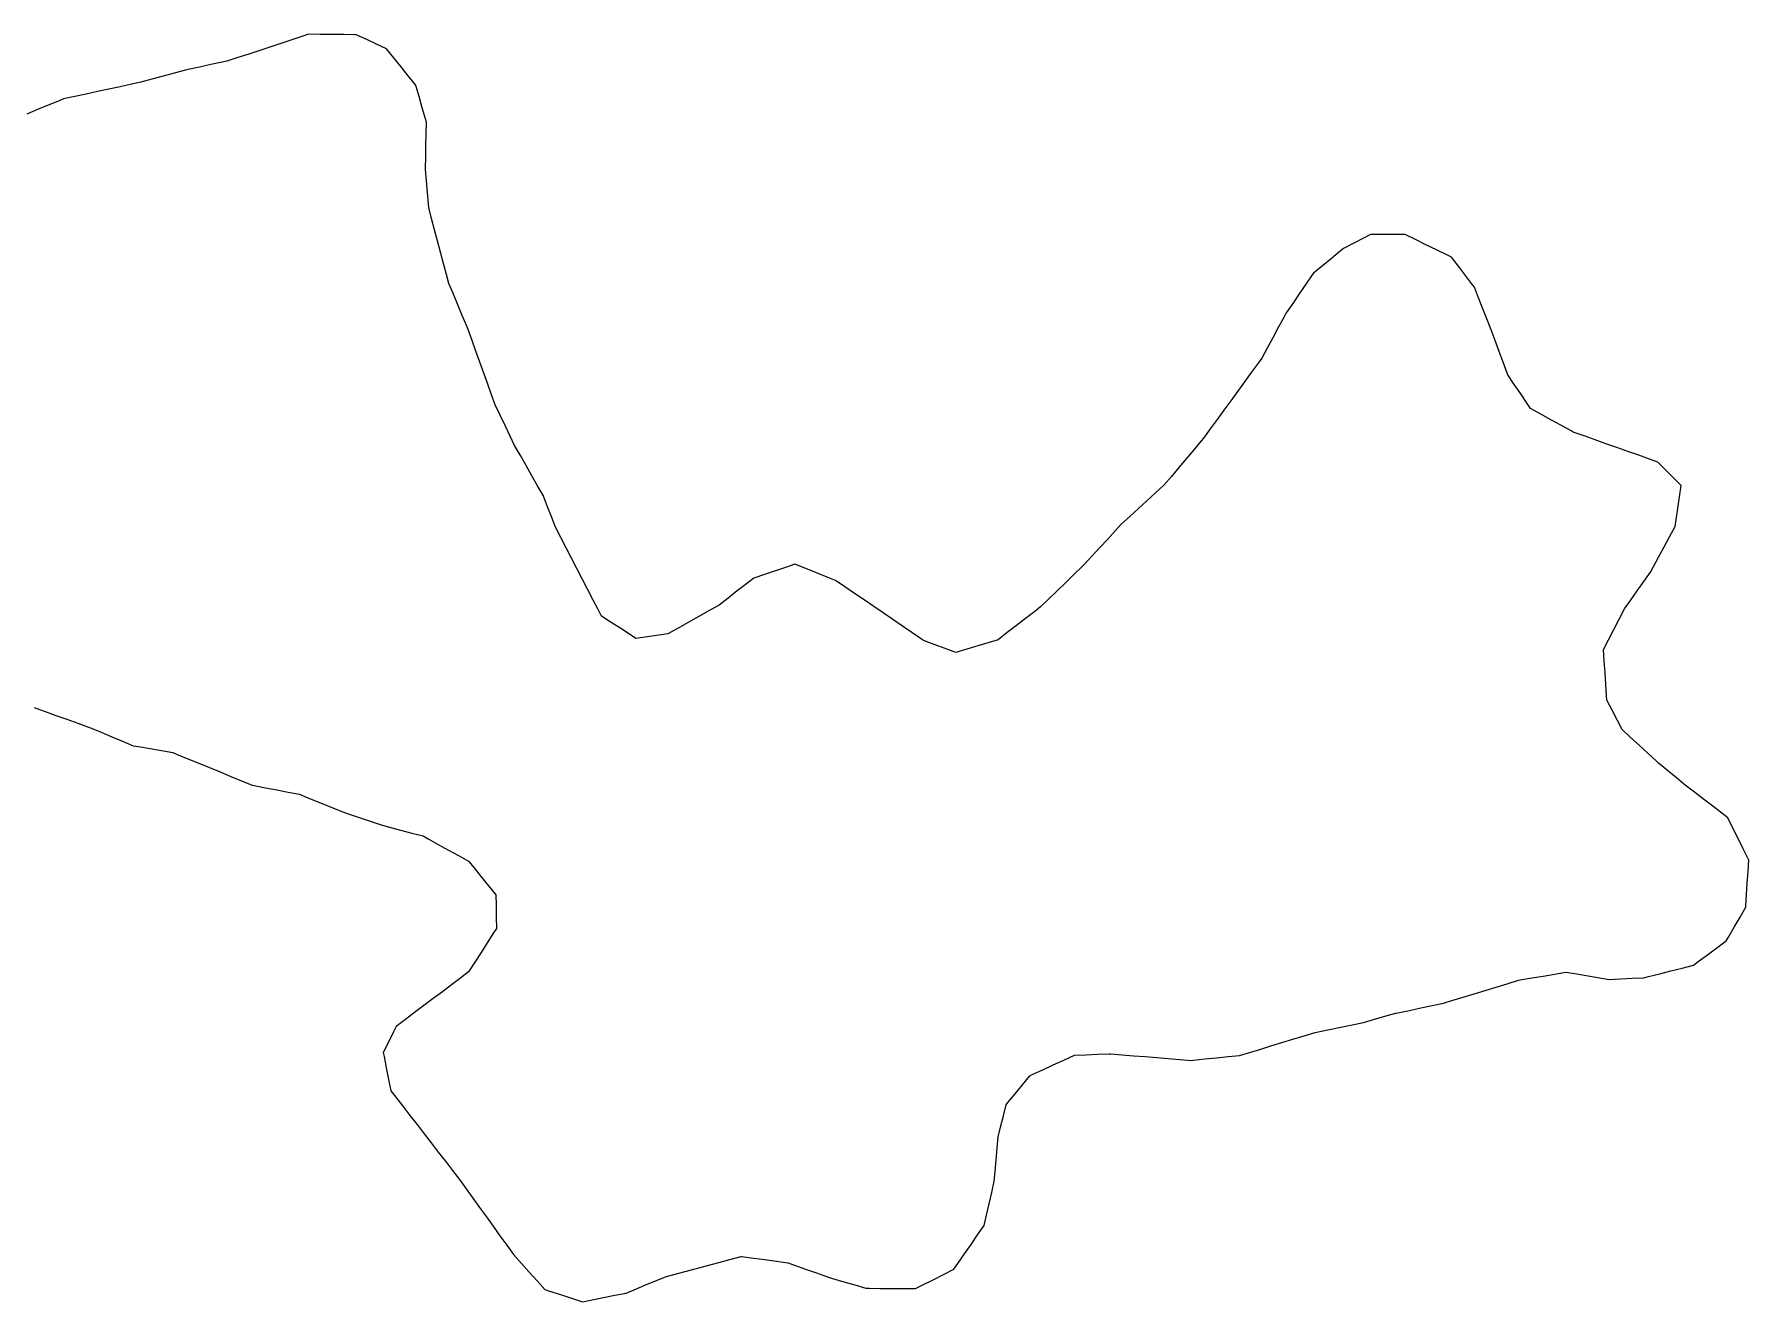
# Model space of a CAD drawing. Header units: millimetres. Extents: x 165 to 2352, y 1753 to 3323.
# Drawn here: x 2019.2 to 2167.2, y 1753.1 to 1862.6 of the extents above; entities that cross this region are included whole.
import ezdxf

# ---------------------------------------------------------------- set-up
doc = ezdxf.new("R2010")
doc.units = ezdxf.units.MM
doc.layers.add('ALL_ISLANDS', color=7, linetype='Continuous')
doc.layers.add('OUTLINE_ISLAND_03', color=7, linetype='Continuous')

msp = doc.modelspace()

# ---------------------------------------------------------------- linework, layer by layer
at = {"layer": 'ALL_ISLANDS'}
msp.add_lwpolyline([(2019.1956, 1804.4496), (2020.1364, 1804.1106), (2021.0772, 1803.7716), (2022.018, 1803.4325), (2022.9587, 1803.0935), (2023.8995, 1802.7545), (2024.0457, 1802.6937), (2024.969, 1802.3095), (2025.8923, 1801.9254), (2026.8156, 1801.5413), (2027.7388, 1801.1571), (2028.2119, 1801.0741), (2029.1968, 1800.9011), (2030.1818, 1800.7282), (2031.1667, 1800.5552), (2031.5477, 1800.3992), (2032.4732, 1800.0204), (2033.3987, 1799.6415), (2034.3241, 1799.2627), (2035.2496, 1798.8838), (2036.175, 1798.505), (2037.1005, 1798.1261), (2038.0259, 1797.7473), (2038.1859, 1797.7167), (2039.1682, 1797.5292), (2040.1505, 1797.3418), (2041.1327, 1797.1543), (2042.115, 1796.9668), (2042.8383, 1796.6666), (2043.7619, 1796.2833), (2044.6855, 1795.9), (2045.6092, 1795.5166), (2046.3038, 1795.2814), (2047.2509, 1794.9607), (2048.1981, 1794.6399), (2049.1453, 1794.3192), (2049.8695, 1794.127), (2050.836, 1793.8705), (2051.8025, 1793.614), (2052.7691, 1793.3575), (2053.2122, 1793.1121), (2054.0871, 1792.6276), (2054.9619, 1792.1432), (2055.8367, 1791.6588), (2056.7116, 1791.1744), (2057.1755, 1790.6011), (2057.8045, 1789.8237), (2058.4335, 1789.0463), (2059.0626, 1788.2689), (2059.0789, 1787.3682), (2059.097, 1786.3683), (2059.1152, 1785.3685), (2058.8639, 1784.9786), (2058.3223, 1784.1379), (2057.7807, 1783.2973), (2057.2391, 1782.4567), (2056.6975, 1781.616), (2056.0351, 1781.1161), (2055.2369, 1780.5136), (2054.4388, 1779.9112), (2053.6406, 1779.3087), (2052.8424, 1778.7063), (2052.0443, 1778.1038), (2051.2461, 1777.5014), (2050.448, 1776.8989), (2050.222, 1776.4448), (2049.7766, 1775.5495), (2049.3312, 1774.6542), (2049.4025, 1774.2998), (2049.5998, 1773.3194), (2049.7971, 1772.3391), (2049.9943, 1771.3588), (2050.4187, 1770.8092), (2051.03, 1770.0178), (2051.6412, 1769.2263), (2052.2524, 1768.4348), (2052.8637, 1767.6434), (2053.4749, 1766.8519), (2054.0861, 1766.0605), (2054.6974, 1765.269), (2055.3086, 1764.4776), (2055.9198, 1763.6861), (2056.4916, 1762.8932), (2057.0764, 1762.0821), (2057.6613, 1761.2709), (2058.2461, 1760.4598), (2058.831, 1759.6487), (2059.4159, 1758.8375), (2060.0007, 1758.0264), (2060.5856, 1757.2153), (2060.6197, 1757.1769), (2061.2842, 1756.4297), (2061.9488, 1755.6824), (2062.6133, 1754.9352), (2063.2779, 1754.1879), (2063.6822, 1754.0571), (2064.6337, 1753.7494), (2065.5852, 1753.4416), (2066.5366, 1753.1339), (2067.3662, 1753.2978), (2068.3473, 1753.4917), (2069.3283, 1753.6855), (2070.3093, 1753.8793), (2071.0097, 1754.1693), (2071.9336, 1754.5518), (2072.8576, 1754.9343), (2073.7815, 1755.3168), (2074.4416, 1755.4937), (2075.4075, 1755.7525), (2076.3735, 1756.0114), (2077.3394, 1756.2702), (2078.3053, 1756.529), (2079.2712, 1756.7879), (2080.2371, 1757.0467), (2080.3134, 1757.0363), (2081.3043, 1756.9016), (2082.2952, 1756.7668), (2083.2861, 1756.6321), (2084.277, 1756.4973), (2084.8584, 1756.2897), (2085.8001, 1755.9533), (2086.7419, 1755.617), (2087.6836, 1755.2806), (2088.1337, 1755.148), (2089.093, 1754.8654), (2090.0522, 1754.5828), (2091.0115, 1754.3003), (2091.2824, 1754.298), (2092.2823, 1754.2897), (2093.2823, 1754.2813), (2094.2823, 1754.273), (2095.2822, 1754.2647), (2095.9143, 1754.5841), (2096.8068, 1755.0352), (2097.6993, 1755.4862), (2098.5918, 1755.9373), (2098.9444, 1756.4438), (2099.5159, 1757.2644), (2100.0873, 1758.0851), (2100.6587, 1758.9057), (2101.2301, 1759.7264), (2101.4302, 1760.608), (2101.6515, 1761.5832), (2101.8729, 1762.5584), (2102.0942, 1763.5336), (2102.1729, 1764.3919), (2102.2642, 1765.3877), (2102.3555, 1766.3835), (2102.4468, 1767.3793), (2102.6469, 1768.2023), (2102.8832, 1769.174), (2103.1194, 1770.1457), (2103.2668, 1770.326), (2103.8999, 1771.1001), (2104.533, 1771.8742), (2105.1661, 1772.6483), (2105.377, 1772.7454), (2106.2854, 1773.1635), (2107.1938, 1773.5816), (2108.1021, 1773.9997), (2109.0105, 1774.4179), (2110.0085, 1774.4614), (2111.0075, 1774.5049), (2112.0066, 1774.5485), (2112.1372, 1774.538), (2113.134, 1774.4583), (2114.1308, 1774.3785), (2115.1276, 1774.2987), (2116.1244, 1774.219), (2117.1213, 1774.1392), (2118.1181, 1774.0594), (2119.1149, 1773.9797), (2119.2967, 1773.998), (2120.2917, 1774.0986), (2121.2866, 1774.1991), (2122.2815, 1774.2996), (2123.2765, 1774.4001), (2124.0598, 1774.6385), (2125.0165, 1774.9297), (2125.9732, 1775.2208), (2126.9298, 1775.512), (2127.8865, 1775.8031), (2128.8432, 1776.0943), (2129.7999, 1776.3854), (2130.0506, 1776.438), (2131.0293, 1776.6431), (2132.008, 1776.8482), (2132.9868, 1777.0534), (2133.9655, 1777.2585), (2134.8554, 1777.5114), (2135.8173, 1777.7847), (2136.7792, 1778.0581), (2136.9573, 1778.0951), (2137.9365, 1778.2983), (2138.9156, 1778.5015), (2139.8947, 1778.7048), (2140.8739, 1778.908), (2141.6156, 1779.1353), (2142.5717, 1779.4283), (2143.5278, 1779.7212), (2144.4839, 1780.0142), (2145.44, 1780.3072), (2146.3962, 1780.6002), (2147.3523, 1780.8932), (2147.5174, 1780.9217), (2148.5027, 1781.0922), (2149.4881, 1781.2627), (2150.4735, 1781.4331), (2151.4588, 1781.6036), (2152.2281, 1781.4733), (2153.214, 1781.3062), (2154.2, 1781.1392), (2155.1859, 1780.9721), (2156.1677, 1781.0178), (2157.1666, 1781.0643), (2158.1655, 1781.1108), (2158.5871, 1781.2172), (2159.5567, 1781.4619), (2160.5263, 1781.7065), (2161.4959, 1781.9512), (2162.4655, 1782.1959), (2162.8841, 1782.5072), (2163.6865, 1783.1039), (2164.4889, 1783.7007), (2165.2913, 1784.2975), (2165.4853, 1784.6301), (2165.989, 1785.4939), (2166.4928, 1786.3577), (2166.9966, 1787.2216), (2167.0009, 1787.2927), (2167.0607, 1788.2909), (2167.1206, 1789.2891), (2167.1805, 1790.2873), (2167.2404, 1791.2855), (2167.2134, 1791.34), (2166.77, 1792.2364), (2166.3266, 1793.1327), (2165.8832, 1794.029), (2165.4398, 1794.9253), (2164.9314, 1795.317), (2164.1393, 1795.9274), (2163.3472, 1796.5378), (2162.5552, 1797.1482), (2161.7631, 1797.7586), (2161.0004, 1798.3867), (2160.2284, 1799.0223), (2159.4564, 1799.658), (2159.2525, 1799.8452), (2158.5157, 1800.5214), (2157.779, 1801.1976), (2157.0423, 1801.8738), (2156.3056, 1802.55), (2155.9059, 1803.3239), (2155.4469, 1804.2124), (2154.988, 1805.1009), (2154.9639, 1805.4702), (2154.8987, 1806.4681), (2154.8334, 1807.466), (2154.7682, 1808.4638), (2154.703, 1809.4617), (2155.1315, 1810.2959), (2155.5883, 1811.1854), (2156.0452, 1812.0749), (2156.5021, 1812.9645), (2157.0244, 1813.7006), (2157.603, 1814.5162), (2158.1816, 1815.3317), (2158.7602, 1816.1473), (2158.9844, 1816.5619), (2159.4599, 1817.4416), (2159.9355, 1818.3213), (2160.411, 1819.201), (2160.8865, 1820.0807), (2160.9699, 1820.6644), (2161.1112, 1821.6544), (2161.2525, 1822.6443), (2161.3939, 1823.6343), (2160.809, 1824.2253), (2160.1056, 1824.9361), (2159.4022, 1825.6469), (2158.6849, 1825.9011), (2157.7424, 1826.2351), (2156.7998, 1826.5691), (2155.8573, 1826.9032), (2154.9147, 1827.2372), (2153.9721, 1827.5712), (2153.0296, 1827.9053), (2152.087, 1828.2393), (2151.906, 1828.3398), (2151.0318, 1828.8253), (2150.1576, 1829.3107), (2149.2833, 1829.7962), (2148.4091, 1830.2817), (2148.1227, 1830.7031), (2147.5607, 1831.5302), (2146.9987, 1832.3573), (2146.4366, 1833.1844), (2146.381, 1833.3344), (2146.0331, 1834.2719), (2145.6853, 1835.2095), (2145.3374, 1836.147), (2144.9896, 1837.0846), (2144.6417, 1838.0221), (2144.293, 1838.895), (2143.922, 1839.8236), (2143.551, 1840.7522), (2143.3935, 1840.9612), (2142.7915, 1841.7597), (2142.1895, 1842.5583), (2141.5876, 1843.3568), (2141.175, 1843.5562), (2140.2747, 1843.9915), (2139.3744, 1844.4268), (2138.4741, 1844.8621), (2137.5738, 1845.2973), (2136.5824, 1845.2984), (2135.5824, 1845.2995), (2134.5824, 1845.3006), (2134.0289, 1845.0117), (2133.1424, 1844.549), (2132.2559, 1844.0862), (2131.9778, 1843.8599), (2131.202, 1843.229), (2130.4262, 1842.598), (2129.6504, 1841.967), (2129.5591, 1841.8339), (2128.9936, 1841.0091), (2128.4281, 1840.1844), (2127.8626, 1839.3597), (2127.2971, 1838.5349), (2127.0852, 1838.1418), (2126.6107, 1837.2616), (2126.1362, 1836.3813), (2125.6617, 1835.5011), (2125.1872, 1834.6208), (2124.87, 1834.1847), (2124.2818, 1833.376), (2123.6937, 1832.5672), (2123.1055, 1831.7585), (2122.5173, 1830.9498), (2121.9292, 1830.141), (2121.341, 1829.3323), (2120.7528, 1828.5235), (2120.1646, 1827.7148), (2119.9624, 1827.4739), (2119.3194, 1826.708), (2118.6765, 1825.9421), (2118.0335, 1825.1762), (2117.3905, 1824.4103), (2116.7476, 1823.6444), (2116.0202, 1822.9798), (2115.2819, 1822.3053), (2114.5437, 1821.6307), (2113.8054, 1820.9562), (2113.0672, 1820.2817), (2112.5663, 1819.7378), (2111.8889, 1819.0022), (2111.2114, 1818.2666), (2110.534, 1817.531), (2109.8566, 1816.7954), (2109.6783, 1816.6226), (2108.9602, 1815.9266), (2108.2421, 1815.2306), (2107.5241, 1814.5347), (2106.806, 1813.8387), (2106.0879, 1813.1427), (2105.5927, 1812.7581), (2104.8028, 1812.1448), (2104.013, 1811.5314), (2103.2232, 1810.9181), (2102.4334, 1810.3048), (2101.647, 1810.0653), (2100.6904, 1809.7741), (2099.7337, 1809.4828), (2098.7771, 1809.1915), (2097.8533, 1809.5413), (2096.9181, 1809.8954), (2095.9829, 1810.2496), (2095.8148, 1810.3642), (2094.9888, 1810.9278), (2094.1627, 1811.4914), (2093.3366, 1812.055), (2092.5106, 1812.6185), (2091.6845, 1813.1821), (2090.8584, 1813.7457), (2090.0324, 1814.3093), (2089.2063, 1814.8728), (2088.3802, 1815.4364), (2087.6722, 1815.7174), (2086.7427, 1816.0863), (2085.8132, 1816.4551), (2084.8837, 1816.824), (2084.1675, 1816.585), (2083.219, 1816.2684), (2082.2704, 1815.9518), (2081.3219, 1815.6352), (2080.6954, 1815.1435), (2079.9088, 1814.5261), (2079.1221, 1813.9087), (2078.3355, 1813.2913), (2078.2772, 1813.2584), (2077.4061, 1812.7674), (2076.535, 1812.2763), (2075.6639, 1811.7852), (2074.7928, 1811.2941), (2073.9216, 1810.8031), (2073.1396, 1810.6959), (2072.1489, 1810.5601), (2071.1581, 1810.4244), (2070.6936, 1810.7233), (2069.8527, 1811.2645), (2069.0117, 1811.8056), (2068.1708, 1812.3468), (2067.882, 1812.906), (2067.4232, 1813.7946), (2066.9643, 1814.6831), (2066.5055, 1815.5716), (2066.0467, 1816.4601), (2065.5878, 1817.3486), (2065.129, 1818.2372), (2064.6702, 1819.1257), (2064.2113, 1820.0142), (2063.8895, 1820.8513), (2063.5307, 1821.7847), (2063.1719, 1822.7181), (2063.1621, 1822.7352), (2062.6665, 1823.6037), (2062.1708, 1824.4722), (2061.6751, 1825.3407), (2061.1795, 1826.2093), (2060.6838, 1827.0778), (2060.2934, 1827.894), (2059.8619, 1828.7961), (2059.4303, 1829.6982), (2058.9988, 1830.6003), (2058.694, 1831.4502), (2058.3564, 1832.3915), (2058.0188, 1833.3328), (2057.6813, 1834.2741), (2057.3437, 1835.2153), (2057.0061, 1836.1566), (2056.6685, 1837.0979), (2056.547, 1837.3889), (2056.1615, 1838.3116), (2055.776, 1839.2343), (2055.3906, 1840.157), (2055.0051, 1841.0797), (2054.801, 1841.847), (2054.5439, 1842.8134), (2054.2869, 1843.7798), (2054.0298, 1844.7462), (2053.7728, 1845.7126), (2053.5157, 1846.679), (2053.2587, 1847.6454), (2053.2341, 1847.9416), (2053.1515, 1848.9382), (2053.0689, 1849.9348), (2052.9863, 1850.9314), (2052.9878, 1851.0077), (2053.0069, 1852.0076), (2053.0261, 1853.0074), (2053.0453, 1854.0072), (2053.0644, 1855.007), (2052.9843, 1855.2875), (2052.7096, 1856.249), (2052.4349, 1857.2105), (2052.1602, 1858.1721), (2052.1218, 1858.2199), (2051.4961, 1859.0001), (2050.8705, 1859.7802), (2050.2449, 1860.5603), (2049.6193, 1861.3405), (2048.8123, 1861.7165), (2047.9059, 1862.1388), (2046.9995, 1862.5612), (2046.8912, 1862.5621), (2045.8912, 1862.5708), (2044.8912, 1862.5795), (2043.8913, 1862.5882), (2042.8913, 1862.5969), (2042.4766, 1862.46), (2041.527, 1862.1465), (2040.5774, 1861.8331), (2039.6278, 1861.5196), (2038.6782, 1861.2061), (2037.7286, 1860.8927), (2036.779, 1860.5792), (2035.8294, 1860.2658), (2035.4237, 1860.1808), (2034.4449, 1859.9757), (2033.4661, 1859.7707), (2032.4874, 1859.5657), (2032.2533, 1859.5019), (2031.2885, 1859.239), (2030.3237, 1858.9761), (2029.3589, 1858.7132), (2028.394, 1858.4503), (2027.5942, 1858.2778), (2026.6167, 1858.067), (2025.6391, 1857.8561), (2024.6616, 1857.6453), (2023.6841, 1857.4344), (2022.7066, 1857.2236), (2021.7291, 1857.0127), (2021.339, 1856.8517), (2020.4146, 1856.4702), (2019.4903, 1856.0886), (2018.5659, 1855.7071)], dxfattribs=at)
at = {"layer": 'OUTLINE_ISLAND_03'}
msp.add_lwpolyline([(2019.1956, 1804.4496), (2020.1364, 1804.1106), (2021.0772, 1803.7716), (2022.018, 1803.4325), (2022.9587, 1803.0935), (2023.8995, 1802.7545), (2024.0457, 1802.6937), (2024.969, 1802.3095), (2025.8923, 1801.9254), (2026.8156, 1801.5413), (2027.7388, 1801.1571), (2028.2119, 1801.0741), (2029.1968, 1800.9011), (2030.1818, 1800.7282), (2031.1667, 1800.5552), (2031.5477, 1800.3992), (2032.4732, 1800.0204), (2033.3987, 1799.6415), (2034.3241, 1799.2627), (2035.2496, 1798.8838), (2036.175, 1798.505), (2037.1005, 1798.1261), (2038.0259, 1797.7473), (2038.1859, 1797.7167), (2039.1682, 1797.5292), (2040.1505, 1797.3418), (2041.1327, 1797.1543), (2042.115, 1796.9668), (2042.8383, 1796.6666), (2043.7619, 1796.2833), (2044.6855, 1795.9), (2045.6092, 1795.5166), (2046.3038, 1795.2814), (2047.2509, 1794.9607), (2048.1981, 1794.6399), (2049.1453, 1794.3192), (2049.8695, 1794.127), (2050.836, 1793.8705), (2051.8025, 1793.614), (2052.7691, 1793.3575), (2053.2122, 1793.1121), (2054.0871, 1792.6276), (2054.9619, 1792.1432), (2055.8367, 1791.6588), (2056.7116, 1791.1744), (2057.1755, 1790.6011), (2057.8045, 1789.8237), (2058.4335, 1789.0463), (2059.0626, 1788.2689), (2059.0789, 1787.3682), (2059.097, 1786.3683), (2059.1152, 1785.3685), (2058.8639, 1784.9786), (2058.3223, 1784.1379), (2057.7807, 1783.2973), (2057.2391, 1782.4567), (2056.6975, 1781.616), (2056.0351, 1781.1161), (2055.2369, 1780.5136), (2054.4388, 1779.9112), (2053.6406, 1779.3087), (2052.8424, 1778.7063), (2052.0443, 1778.1038), (2051.2461, 1777.5014), (2050.448, 1776.8989), (2050.222, 1776.4448), (2049.7766, 1775.5495), (2049.3312, 1774.6542), (2049.4025, 1774.2998), (2049.5998, 1773.3194), (2049.7971, 1772.3391), (2049.9943, 1771.3588), (2050.4187, 1770.8092), (2051.03, 1770.0178), (2051.6412, 1769.2263), (2052.2524, 1768.4348), (2052.8637, 1767.6434), (2053.4749, 1766.8519), (2054.0861, 1766.0605), (2054.6974, 1765.269), (2055.3086, 1764.4776), (2055.9198, 1763.6861), (2056.4916, 1762.8932), (2057.0764, 1762.0821), (2057.6613, 1761.2709), (2058.2461, 1760.4598), (2058.831, 1759.6487), (2059.4159, 1758.8375), (2060.0007, 1758.0264), (2060.5856, 1757.2153), (2060.6197, 1757.1769), (2061.2842, 1756.4297), (2061.9488, 1755.6824), (2062.6133, 1754.9352), (2063.2779, 1754.1879), (2063.6822, 1754.0571), (2064.6337, 1753.7494), (2065.5852, 1753.4416), (2066.5366, 1753.1339), (2067.3662, 1753.2978), (2068.3473, 1753.4917), (2069.3283, 1753.6855), (2070.3093, 1753.8793), (2071.0097, 1754.1693), (2071.9336, 1754.5518), (2072.8576, 1754.9343), (2073.7815, 1755.3168), (2074.4416, 1755.4937), (2075.4075, 1755.7525), (2076.3735, 1756.0114), (2077.3394, 1756.2702), (2078.3053, 1756.529), (2079.2712, 1756.7879), (2080.2371, 1757.0467), (2080.3134, 1757.0363), (2081.3043, 1756.9016), (2082.2952, 1756.7668), (2083.2861, 1756.6321), (2084.277, 1756.4973), (2084.8584, 1756.2897), (2085.8001, 1755.9533), (2086.7419, 1755.617), (2087.6836, 1755.2806), (2088.1337, 1755.148), (2089.093, 1754.8654), (2090.0522, 1754.5828), (2091.0115, 1754.3003), (2091.2824, 1754.298), (2092.2823, 1754.2897), (2093.2823, 1754.2813), (2094.2823, 1754.273), (2095.2822, 1754.2647), (2095.9143, 1754.5841), (2096.8068, 1755.0352), (2097.6993, 1755.4862), (2098.5918, 1755.9373), (2098.9444, 1756.4438), (2099.5159, 1757.2644), (2100.0873, 1758.0851), (2100.6587, 1758.9057), (2101.2301, 1759.7264), (2101.4302, 1760.608), (2101.6515, 1761.5832), (2101.8729, 1762.5584), (2102.0942, 1763.5336), (2102.1729, 1764.3919), (2102.2642, 1765.3877), (2102.3555, 1766.3835), (2102.4468, 1767.3793), (2102.6469, 1768.2023), (2102.8832, 1769.174), (2103.1194, 1770.1457), (2103.2668, 1770.326), (2103.8999, 1771.1001), (2104.533, 1771.8742), (2105.1661, 1772.6483), (2105.377, 1772.7454), (2106.2854, 1773.1635), (2107.1938, 1773.5816), (2108.1021, 1773.9997), (2109.0105, 1774.4179), (2110.0085, 1774.4614), (2111.0075, 1774.5049), (2112.0066, 1774.5485), (2112.1372, 1774.538), (2113.134, 1774.4583), (2114.1308, 1774.3785), (2115.1276, 1774.2987), (2116.1244, 1774.219), (2117.1213, 1774.1392), (2118.1181, 1774.0594), (2119.1149, 1773.9797), (2119.2967, 1773.998), (2120.2917, 1774.0986), (2121.2866, 1774.1991), (2122.2815, 1774.2996), (2123.2765, 1774.4001), (2124.0598, 1774.6385), (2125.0165, 1774.9297), (2125.9732, 1775.2208), (2126.9298, 1775.512), (2127.8865, 1775.8031), (2128.8432, 1776.0943), (2129.7999, 1776.3854), (2130.0506, 1776.438), (2131.0293, 1776.6431), (2132.008, 1776.8482), (2132.9868, 1777.0534), (2133.9655, 1777.2585), (2134.8554, 1777.5114), (2135.8173, 1777.7847), (2136.7792, 1778.0581), (2136.9573, 1778.0951), (2137.9365, 1778.2983), (2138.9156, 1778.5015), (2139.8947, 1778.7048), (2140.8739, 1778.908), (2141.6156, 1779.1353), (2142.5717, 1779.4283), (2143.5278, 1779.7212), (2144.4839, 1780.0142), (2145.44, 1780.3072), (2146.3962, 1780.6002), (2147.3523, 1780.8932), (2147.5174, 1780.9217), (2148.5027, 1781.0922), (2149.4881, 1781.2627), (2150.4735, 1781.4331), (2151.4588, 1781.6036), (2152.2281, 1781.4733), (2153.214, 1781.3062), (2154.2, 1781.1392), (2155.1859, 1780.9721), (2156.1677, 1781.0178), (2157.1666, 1781.0643), (2158.1655, 1781.1108), (2158.5871, 1781.2172), (2159.5567, 1781.4619), (2160.5263, 1781.7065), (2161.4959, 1781.9512), (2162.4655, 1782.1959), (2162.8841, 1782.5072), (2163.6865, 1783.1039), (2164.4889, 1783.7007), (2165.2913, 1784.2975), (2165.4853, 1784.6301), (2165.989, 1785.4939), (2166.4928, 1786.3577), (2166.9966, 1787.2216), (2167.0009, 1787.2927), (2167.0607, 1788.2909), (2167.1206, 1789.2891), (2167.1805, 1790.2873), (2167.2404, 1791.2855), (2167.2134, 1791.34), (2166.77, 1792.2364), (2166.3266, 1793.1327), (2165.8832, 1794.029), (2165.4398, 1794.9253), (2164.9314, 1795.317), (2164.1393, 1795.9274), (2163.3472, 1796.5378), (2162.5552, 1797.1482), (2161.7631, 1797.7586), (2161.0004, 1798.3867), (2160.2284, 1799.0223), (2159.4564, 1799.658), (2159.2525, 1799.8452), (2158.5157, 1800.5214), (2157.779, 1801.1976), (2157.0423, 1801.8738), (2156.3056, 1802.55), (2155.9059, 1803.3239), (2155.4469, 1804.2124), (2154.988, 1805.1009), (2154.9639, 1805.4702), (2154.8987, 1806.4681), (2154.8334, 1807.466), (2154.7682, 1808.4638), (2154.703, 1809.4617), (2155.1315, 1810.2959), (2155.5883, 1811.1854), (2156.0452, 1812.0749), (2156.5021, 1812.9645), (2157.0244, 1813.7006), (2157.603, 1814.5162), (2158.1816, 1815.3317), (2158.7602, 1816.1473), (2158.9844, 1816.5619), (2159.4599, 1817.4416), (2159.9355, 1818.3213), (2160.411, 1819.201), (2160.8865, 1820.0807), (2160.9699, 1820.6644), (2161.1112, 1821.6544), (2161.2525, 1822.6443), (2161.3939, 1823.6343), (2160.809, 1824.2253), (2160.1056, 1824.9361), (2159.4022, 1825.6469), (2158.6849, 1825.9011), (2157.7424, 1826.2351), (2156.7998, 1826.5691), (2155.8573, 1826.9032), (2154.9147, 1827.2372), (2153.9721, 1827.5712), (2153.0296, 1827.9053), (2152.087, 1828.2393), (2151.906, 1828.3398), (2151.0318, 1828.8253), (2150.1576, 1829.3107), (2149.2833, 1829.7962), (2148.4091, 1830.2817), (2148.1227, 1830.7031), (2147.5607, 1831.5302), (2146.9987, 1832.3573), (2146.4366, 1833.1844), (2146.381, 1833.3344), (2146.0331, 1834.2719), (2145.6853, 1835.2095), (2145.3374, 1836.147), (2144.9896, 1837.0846), (2144.6417, 1838.0221), (2144.293, 1838.895), (2143.922, 1839.8236), (2143.551, 1840.7522), (2143.3935, 1840.9612), (2142.7915, 1841.7597), (2142.1895, 1842.5583), (2141.5876, 1843.3568), (2141.175, 1843.5562), (2140.2747, 1843.9915), (2139.3744, 1844.4268), (2138.4741, 1844.8621), (2137.5738, 1845.2973), (2136.5824, 1845.2984), (2135.5824, 1845.2995), (2134.5824, 1845.3006), (2134.0289, 1845.0117), (2133.1424, 1844.549), (2132.2559, 1844.0862), (2131.9778, 1843.8599), (2131.202, 1843.229), (2130.4262, 1842.598), (2129.6504, 1841.967), (2129.5591, 1841.8339), (2128.9936, 1841.0091), (2128.4281, 1840.1844), (2127.8626, 1839.3597), (2127.2971, 1838.5349), (2127.0852, 1838.1418), (2126.6107, 1837.2616), (2126.1362, 1836.3813), (2125.6617, 1835.5011), (2125.1872, 1834.6208), (2124.87, 1834.1847), (2124.2818, 1833.376), (2123.6937, 1832.5672), (2123.1055, 1831.7585), (2122.5173, 1830.9498), (2121.9292, 1830.141), (2121.341, 1829.3323), (2120.7528, 1828.5235), (2120.1646, 1827.7148), (2119.9624, 1827.4739), (2119.3194, 1826.708), (2118.6765, 1825.9421), (2118.0335, 1825.1762), (2117.3905, 1824.4103), (2116.7476, 1823.6444), (2116.0202, 1822.9798), (2115.2819, 1822.3053), (2114.5437, 1821.6307), (2113.8054, 1820.9562), (2113.0672, 1820.2817), (2112.5663, 1819.7378), (2111.8889, 1819.0022), (2111.2114, 1818.2666), (2110.534, 1817.531), (2109.8566, 1816.7954), (2109.6783, 1816.6226), (2108.9602, 1815.9266), (2108.2421, 1815.2306), (2107.5241, 1814.5347), (2106.806, 1813.8387), (2106.0879, 1813.1427), (2105.5927, 1812.7581), (2104.8028, 1812.1448), (2104.013, 1811.5314), (2103.2232, 1810.9181), (2102.4334, 1810.3048), (2101.647, 1810.0653), (2100.6904, 1809.7741), (2099.7337, 1809.4828), (2098.7771, 1809.1915), (2097.8533, 1809.5413), (2096.9181, 1809.8954), (2095.9829, 1810.2496), (2095.8148, 1810.3642), (2094.9888, 1810.9278), (2094.1627, 1811.4914), (2093.3366, 1812.055), (2092.5106, 1812.6185), (2091.6845, 1813.1821), (2090.8584, 1813.7457), (2090.0324, 1814.3093), (2089.2063, 1814.8728), (2088.3802, 1815.4364), (2087.6722, 1815.7174), (2086.7427, 1816.0863), (2085.8132, 1816.4551), (2084.8837, 1816.824), (2084.1675, 1816.585), (2083.219, 1816.2684), (2082.2704, 1815.9518), (2081.3219, 1815.6352), (2080.6954, 1815.1435), (2079.9088, 1814.5261), (2079.1221, 1813.9087), (2078.3355, 1813.2913), (2078.2772, 1813.2584), (2077.4061, 1812.7674), (2076.535, 1812.2763), (2075.6639, 1811.7852), (2074.7928, 1811.2941), (2073.9216, 1810.8031), (2073.1396, 1810.6959), (2072.1489, 1810.5601), (2071.1581, 1810.4244), (2070.6936, 1810.7233), (2069.8527, 1811.2645), (2069.0117, 1811.8056), (2068.1708, 1812.3468), (2067.882, 1812.906), (2067.4232, 1813.7946), (2066.9643, 1814.6831), (2066.5055, 1815.5716), (2066.0467, 1816.4601), (2065.5878, 1817.3486), (2065.129, 1818.2372), (2064.6702, 1819.1257), (2064.2113, 1820.0142), (2063.8895, 1820.8513), (2063.5307, 1821.7847), (2063.1719, 1822.7181), (2063.1621, 1822.7352), (2062.6665, 1823.6037), (2062.1708, 1824.4722), (2061.6751, 1825.3407), (2061.1795, 1826.2093), (2060.6838, 1827.0778), (2060.2934, 1827.894), (2059.8619, 1828.7961), (2059.4303, 1829.6982), (2058.9988, 1830.6003), (2058.694, 1831.4502), (2058.3564, 1832.3915), (2058.0188, 1833.3328), (2057.6813, 1834.2741), (2057.3437, 1835.2153), (2057.0061, 1836.1566), (2056.6685, 1837.0979), (2056.547, 1837.3889), (2056.1615, 1838.3116), (2055.776, 1839.2343), (2055.3906, 1840.157), (2055.0051, 1841.0797), (2054.801, 1841.847), (2054.5439, 1842.8134), (2054.2869, 1843.7798), (2054.0298, 1844.7462), (2053.7728, 1845.7126), (2053.5157, 1846.679), (2053.2587, 1847.6454), (2053.2341, 1847.9416), (2053.1515, 1848.9382), (2053.0689, 1849.9348), (2052.9863, 1850.9314), (2052.9878, 1851.0077), (2053.0069, 1852.0076), (2053.0261, 1853.0074), (2053.0453, 1854.0072), (2053.0644, 1855.007), (2052.9843, 1855.2875), (2052.7096, 1856.249), (2052.4349, 1857.2105), (2052.1602, 1858.1721), (2052.1218, 1858.2199), (2051.4961, 1859.0001), (2050.8705, 1859.7802), (2050.2449, 1860.5603), (2049.6193, 1861.3405), (2048.8123, 1861.7165), (2047.9059, 1862.1388), (2046.9995, 1862.5612), (2046.8912, 1862.5621), (2045.8912, 1862.5708), (2044.8912, 1862.5795), (2043.8913, 1862.5882), (2042.8913, 1862.5969), (2042.4766, 1862.46), (2041.527, 1862.1465), (2040.5774, 1861.8331), (2039.6278, 1861.5196), (2038.6782, 1861.2061), (2037.7286, 1860.8927), (2036.779, 1860.5792), (2035.8294, 1860.2658), (2035.4237, 1860.1808), (2034.4449, 1859.9757), (2033.4661, 1859.7707), (2032.4874, 1859.5657), (2032.2533, 1859.5019), (2031.2885, 1859.239), (2030.3237, 1858.9761), (2029.3589, 1858.7132), (2028.394, 1858.4503), (2027.5942, 1858.2778), (2026.6167, 1858.067), (2025.6391, 1857.8561), (2024.6616, 1857.6453), (2023.6841, 1857.4344), (2022.7066, 1857.2236), (2021.7291, 1857.0127), (2021.339, 1856.8517), (2020.4146, 1856.4702), (2019.4903, 1856.0886), (2018.5659, 1855.7071)], dxfattribs=at)

doc.saveas('drawing.dxf')
